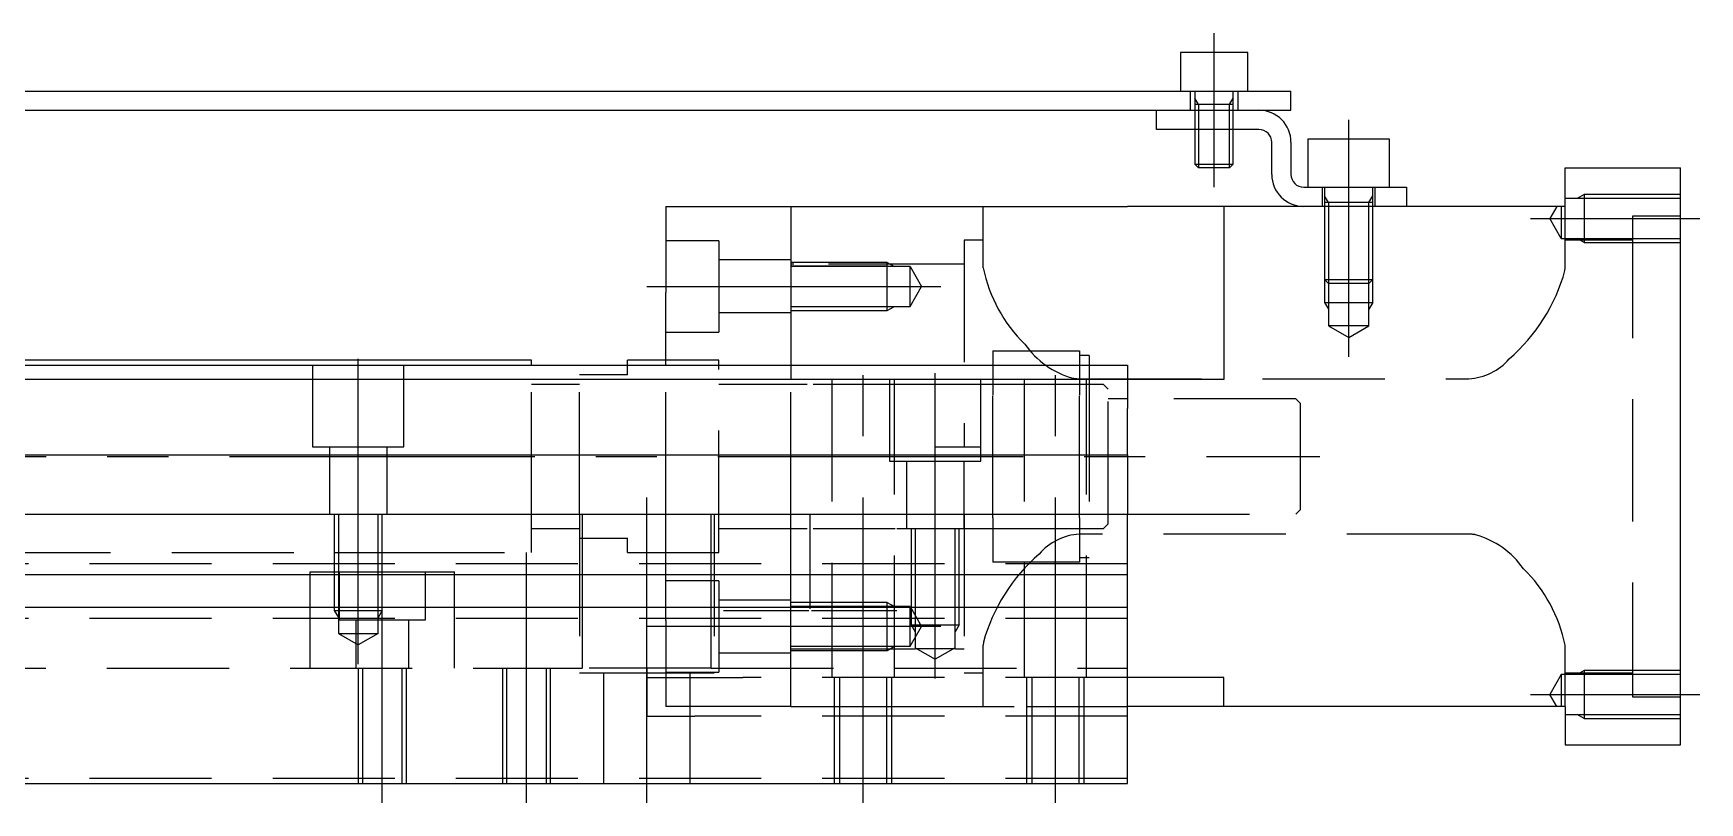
# Model space of a CAD drawing. Extents: x -94 to 676, y -24 to 368.
# Drawn here: x 346.2 to 519.5, y -2 to 78 of the extents above; entities that cross this region are included whole.
import ezdxf

# ---------------------------------------------------------------- set-up
doc = ezdxf.new("R2010")
doc.units = 0
doc.linetypes.add('CENTER', pattern=[50.8, 31.75, -6.35, 6.35, -6.35])
doc.linetypes.add('DASHED', pattern=[19.05, 12.7, -6.35])
doc.layers.get('0').update_dxf_attribs({"linetype": 'CONTINUOUS'})
doc.layers.add('CENTER', color=1, linetype='CENTER')

msp = doc.modelspace()

# ---------------------------------------------------------------- linework, layer by layer
at = {"color": 7, "linetype": 'CONTINUOUS'}
for p, q in [((465.5, 76), (465.5, 72)), ((472.5, 76), (465.5, 76)), ((472.5, 72), (472.5, 76)), ((330, 72), (474, 72)), ((474, 72), (477, 72)), ((477, 70), (477, 72)), ((330, 70), (466, 70)), ((463, 68), (463, 70)), ((466, 70), (473.67, 70)), ((466, 70), (473.67, 70)), ((473.67, 70), (474, 70)), ((474, 70), (477, 70)), ((466, 68), (463, 68)), ((473.67, 68), (466, 68)), ((467, 68), (467, 64.38)), ((471, 64.38), (471, 68)), ((475, 63.33), (475, 66.67)), ((477, 66.67), (477, 63.33)), ((478.75, 67), (478.75, 62)), ((487.25, 67), (478.75, 67)), ((487.25, 62), (487.25, 67)), ((467, 64.38), (471, 64.38)), ((467.38, 64), (467, 64.38)), ((470.62, 64), (471, 64.38)), ((470.62, 64), (467.38, 64)), ((505.5, 64), (517.5, 64)), ((505.5, 60), (505.5, 64)), ((517.5, 4), (517.5, 64)), ((478.33, 62), (486, 62)), ((486, 62), (489, 62)), ((489, 62), (489, 60)), ((412, 60), (412, 51.06)), ((412, 60), (412.4, 60)), ((412.4, 60), (424.6, 60)), ((424.6, 60), (425, 60)), ((425, 60), (460, 60)), ((425, 60), (425, 43.5)), ((470, 60), (460, 60)), ((470, 60), (470, 42)), ((478.33, 60), (470, 60)), ((486, 60), (478.33, 60)), ((489, 60), (486, 60)), ((505.5, 60), (489, 60)), ((412, 43.5), (412, 51.06)), ((398, 44), (330, 44)), ((330, 43.5), (460, 43.5)), ((398, 43.5), (398, 44)), ((412, 44), (408, 44)), ((408, 43.5), (408, 44)), ((460, 43.5), (460, 42.04)), ((330, 42.04), (460, 42.04)), ((460, 42.04), (460, 40.39)), ((470, 42), (460, 42)), ((460, 40.39), (460, 39)), ((460, 34.18), (460, 39)), ((323.5, 34.18), (460, 34.18)), ((460, 34.18), (460, 28)), ((0, 28), (460, 28)), ((460, 21.7), (460, 28)), ((460, 21.7), (0, 21.7)), ((460, 18.3), (460, 21.7)), ((460, 18.3), (0, 18.3)), ((460, 0), (460, 18.3)), ((470, 11), (460, 11)), ((470, 8), (470, 11)), ((470, 8), (460, 8)), ((505.5, 8), (470, 8)), ((505.5, 8), (505.5, 4)), ((505.5, 4), (517.5, 4)), ((0, 0), (460, 0))]:
    msp.add_line(p, q, dxfattribs=at)
at = {"color": 3, "linetype": 'DASHED'}
for p, q in [((466.5, 72), (466.5, 70)), ((467, 72), (467, 70.6)), ((467.38, 70.6), (467, 71.26)), ((470.62, 70.6), (471, 71.26)), ((471, 70.6), (471, 72)), ((471.5, 70), (471.5, 72)), ((471, 70.6), (467, 70.6)), ((471, 70.6), (467, 70.6)), ((467, 70.6), (467, 70.6)), ((467, 70.6), (467, 70)), ((467, 70.6), (467, 70.59)), ((469, 70.6), (467, 70.6)), ((467, 70), (467, 68)), ((467, 70), (467, 68)), ((467.38, 70.6), (467.38, 70)), ((467.38, 70), (467.38, 68)), ((470.62, 70), (470.62, 70.6)), ((470.62, 68), (470.62, 70)), ((471, 70), (471, 70.6)), ((471, 70.6), (471, 70.6)), ((471, 70.59), (471, 70.6)), ((471, 68), (471, 70)), ((471, 68), (471, 70)), ((480.25, 62), (480.25, 60)), ((480.5, 62), (480.5, 60.4)), ((480.9, 60.4), (480.5, 61.09)), ((485.1, 60.4), (485.5, 61.09)), ((485.5, 60.4), (485.5, 62)), ((485.75, 60), (485.75, 62)), ((507.5, 60.82), (505.5, 60.82)), ((507.5, 61.25), (506.75, 60.82)), ((517.5, 61.25), (507.5, 61.25)), ((507.5, 61.25), (507.5, 56.25)), ((517.5, 60.82), (507.5, 60.82)), ((445, 53.63), (445, 60)), ((483, 60.4), (480.5, 60.4)), ((485.5, 60.4), (480.5, 60.4)), ((485.5, 60.4), (480.5, 60.4)), ((480.5, 60.4), (480.5, 60)), ((480.5, 60.4), (480.5, 60.4)), ((480.5, 60.4), (480.5, 60.39)), ((480.5, 60), (480.5, 50)), ((480.9, 60.4), (480.9, 60)), ((480.9, 60), (480.9, 52)), ((485.1, 60), (485.1, 60.4)), ((485.1, 52), (485.1, 60)), ((485.5, 60.4), (485.5, 60.4)), ((485.5, 60), (485.5, 60.4)), ((485.5, 60.39), (485.5, 60.4)), ((485.5, 52.4), (485.5, 60)), ((504.63, 60), (503.91, 58.75)), ((505.1, 60), (505.1, 56.68)), ((505.5, 53.63), (505.5, 60)), ((512.5, 59), (512.5, 9)), ((517.5, 59), (512.5, 59)), ((505.1, 56.68), (503.91, 58.75)), ((417.5, 56.43), (412, 56.43)), ((417.5, 56.43), (417.5, 46.93)), ((443, 56.5), (443, 35)), ((445, 56.5), (443, 56.5)), ((505.1, 56.68), (507.5, 56.68)), ((512.5, 56.5), (505.5, 56.5)), ((507.5, 56.25), (506.75, 56.68)), ((507.5, 56.68), (517.5, 56.68)), ((507.5, 56.25), (517.5, 56.25)), ((425, 54.43), (417.5, 54.43)), ((435, 54.18), (425, 54.18)), ((425.3, 54), (425, 54)), ((435, 53.78), (425, 53.78)), ((435, 53.74), (425, 53.74)), ((441.6, 54), (425.3, 54)), ((435, 54.18), (435.75, 53.74)), ((435, 53.66), (435, 54.18)), ((437.4, 53.74), (435, 53.74)), ((437.4, 49.61), (437.4, 53.74)), ((437.4, 53.74), (438.59, 51.68)), ((443, 54), (441.6, 54)), ((435, 49.18), (435, 53.66)), ((480.5, 52.4), (485.5, 52.4)), ((480.5, 52.4), (480.9, 52)), ((485.1, 52), (480.9, 52)), ((480.9, 52), (480.9, 50)), ((485.1, 52), (485.5, 52.4)), ((485.1, 50), (485.1, 52)), ((485.5, 50), (485.5, 52.4)), ((505.49, 53.32), (505.5, 53.63)), ((437.4, 49.61), (438.59, 51.68)), ((425, 48.93), (417.5, 48.93)), ((425, 49.61), (435, 49.61)), ((425, 49.18), (435, 49.18)), ((435, 49.61), (437.4, 49.61)), ((435, 49.18), (435.75, 49.61)), ((480.5, 50), (480.9, 49.31)), ((480.5, 50), (485.5, 50)), ((480.9, 50), (480.9, 47.57)), ((485.5, 50), (485.1, 49.31)), ((485.1, 47.57), (485.1, 50)), ((412, 46.93), (417.5, 46.93)), ((480.9, 47.57), (483, 46.36)), ((483, 47.57), (480.9, 47.57)), ((483, 46.36), (485.1, 47.57)), ((485.1, 47.57), (483, 47.57)), ((375.25, 43.5), (375.25, 35)), ((384.75, 35), (384.75, 43.5)), ((398, 28), (398, 43.5)), ((408, 42.5), (408, 43.5)), ((417.5, 44), (412, 44)), ((412, 28), (412, 43.5)), ((417.5, 24), (417.5, 44)), ((425, 43.5), (425, 42)), ((446, 45), (446.5, 45)), ((446, 45), (446, 43.5)), ((446, 43.5), (446, 42)), ((446.5, 45), (454.5, 45)), ((454.5, 45), (455, 45)), ((455, 45), (455, 43.5)), ((456, 44.5), (455, 44.5)), ((455, 43.5), (455, 42.08)), ((456, 44.5), (456, 43.5)), ((456, 43.5), (456, 42)), ((403, 28), (403, 42.5)), ((408, 42.5), (403, 42.5)), ((460, 42), (425, 42)), ((425, 28), (425, 42)), ((429.25, 42), (429.25, 11)), ((435.25, 42), (435.25, 33.5)), ((435.75, 11), (435.75, 42)), ((444.75, 33.5), (444.75, 42)), ((446, 42), (446, 40.39)), ((449.25, 42), (449.25, 11)), ((455, 42.08), (495.5, 42.08)), ((455, 42.08), (455, 42)), ((455, 42), (455, 40.39)), ((455.75, 11), (455.75, 42)), ((456, 42), (456, 23.5)), ((403, 41.5), (398, 41.5)), ((425, 41.5), (417.5, 41.5)), ((426.7, 41.5), (425, 41.5)), ((435.85, 41.5), (427.3, 41.5)), ((436, 41.5), (435.85, 41.5)), ((442, 41.5), (436, 41.5)), ((446, 41.5), (442, 41.5)), ((455, 41.5), (446, 41.5)), ((446, 27.61), (446, 40.39)), ((456, 41.5), (455, 41.5)), ((455, 27.61), (455, 40.39)), ((457.5, 41.5), (456, 41.5)), ((458, 41), (457.5, 41.5)), ((458, 27), (458, 41)), ((460, 40), (458, 40)), ((477.5, 40), (460, 40)), ((478, 39.5), (477.5, 40)), ((478, 28.5), (478, 39.5)), ((375.25, 35), (380, 35)), ((377, 35), (377, 28)), ((380, 35), (384.75, 35)), ((383, 28), (383, 35)), ((440, 35), (444.75, 35)), ((440, 35), (443, 35)), ((435.25, 33.5), (440, 33.5)), ((437, 33.5), (437, 26.5)), ((440, 33.5), (444.75, 33.5)), ((443, 26.5), (443, 33.5)), ((377.5, 28), (377.5, 21.7)), ((377.93, 28), (377.93, 18)), ((382.07, 18), (382.07, 28)), ((382.5, 21.7), (382.5, 28)), ((398, 24), (398, 28)), ((403, 28), (403, 11.5)), ((403.29, 28), (403.29, 21.7)), ((412, 21.7), (412, 28)), ((416.71, 21.7), (416.71, 28)), ((417, 28), (417, 11.5)), ((425, 21.7), (425, 28)), ((427, 21.7), (427, 28)), ((443, 28), (443, 11.5)), ((460, 28), (477.5, 28)), ((477.5, 28), (478, 28.5)), ((398, 26.5), (403, 26.5)), ((417.5, 26.5), (425, 26.5)), ((418.15, 26.5), (418.3, 26.5)), ((425, 26.5), (426.7, 26.5)), ((427.3, 26.5), (435.85, 26.5)), ((436, 26.5), (446, 26.5)), ((437.5, 26.5), (437.5, 20.2)), ((437.93, 26.5), (437.93, 16.5)), ((442.07, 16.5), (442.07, 26.5)), ((442.5, 20.2), (442.5, 26.5)), ((446, 27.61), (446, 23)), ((446, 26.5), (457.5, 26.5)), ((455, 27.61), (455, 25.92)), ((457.5, 26.5), (458, 27)), ((403, 25.5), (403.29, 25.5)), ((403.29, 25.5), (408, 25.5)), ((408, 24), (408, 25.5)), ((495.5, 25.92), (455, 25.92)), ((455, 25.92), (455, 23)), ((460, 22.85), (0, 22.85)), ((322.5, 24), (377.5, 24)), ((377.5, 24), (382.5, 24)), ((382.5, 24), (398, 24)), ((408, 24), (412, 24)), ((412, 24), (417.5, 24)), ((446.5, 23), (446, 23)), ((454.5, 23), (446.5, 23)), ((455, 23), (454.5, 23)), ((455, 23.5), (456, 23.5)), ((375, 22), (377.5, 22)), ((375, 21.7), (375, 22)), ((375, 18.3), (375, 21.7)), ((377.5, 22), (382.5, 22)), ((377.5, 21.7), (377.5, 18.3)), ((378, 22), (378, 17)), ((382.5, 22), (390, 22)), ((382.5, 18.3), (382.5, 21.7)), ((387, 17), (387, 22)), ((390, 21.7), (390, 22)), ((390, 18.3), (390, 21.7)), ((403.29, 21.7), (403.29, 18.3)), ((412, 18.3), (412, 21.7)), ((417.5, 21.07), (412, 21.07)), ((416.71, 18.3), (416.71, 21.7)), ((417.5, 21.07), (417.5, 11.57)), ((425, 18.3), (425, 21.7)), ((427, 18.82), (427, 21.7)), ((425, 19.07), (417.5, 19.07)), ((437.5, 20.2), (437.5, 16.8)), ((442.5, 16.8), (442.5, 20.2)), ((375, 12), (375, 18.3)), ((377.5, 18.3), (377.5, 18)), ((377.5, 18), (377.93, 17.25)), ((377.5, 18), (382.5, 18)), ((377.93, 18), (377.93, 15.6)), ((382.07, 15.6), (382.07, 18)), ((382.5, 18), (382.07, 17.25)), ((382.5, 18), (382.5, 18.3)), ((382.5, 18), (382.5, 18.3)), ((390, 12), (390, 18.3)), ((403.29, 18.3), (403.29, 12)), ((412, 16.94), (412, 18.3)), ((416.71, 12), (416.71, 18.3)), ((418, 18), (418.3, 18)), ((418.3, 18), (425, 18)), ((435, 18.82), (425, 18.82)), ((435, 18.39), (425, 18.39)), ((425, 11), (425, 18.3)), ((425, 18), (426.85, 18)), ((427, 18.3), (427, 18.82)), ((427, 18.15), (427, 18.3)), ((427.15, 18), (435, 18)), ((435, 18.3), (435, 18.82)), ((435, 18.82), (435.75, 18.39)), ((437.4, 18.39), (435, 18.39)), ((435, 13.82), (435, 18.3)), ((435, 18), (435.7, 18)), ((435.7, 18), (436, 18)), ((437.4, 14.26), (437.4, 18.39)), ((437.4, 18.39), (438.59, 16.32)), ((460, 17.15), (0, 17.15)), ((377.93, 15.6), (380, 14.41)), ((377.93, 15.6), (382.07, 15.6)), ((378, 17), (387, 17)), ((379.75, 17), (379.75, 12)), ((382.07, 15.6), (380, 14.41)), ((385.25, 12), (385.25, 17)), ((412, 16.94), (412, 12)), ((437.4, 14.26), (438.59, 16.32)), ((437.5, 16.8), (437.5, 16.5)), ((437.5, 16.5), (437.93, 15.75)), ((437.5, 16.5), (442.5, 16.5)), ((437.93, 16.5), (437.93, 14.1)), ((442.07, 14.1), (442.07, 16.5)), ((442.5, 16.5), (442.07, 15.75)), ((442.5, 16.5), (442.5, 16.8)), ((425, 14.26), (435, 14.26)), ((425, 14), (425.3, 14)), ((425.3, 14), (435, 14)), ((435, 14.26), (437.4, 14.26)), ((435, 13.82), (435.75, 14.26)), ((435, 14), (437.9, 14)), ((442.1, 14), (437.9, 14)), ((437.93, 14.1), (440, 12.91)), ((442.07, 14.1), (440, 12.91)), ((442.1, 14), (443, 14)), ((445.01, 14.68), (445, 14.37)), ((445, 8), (445, 14.37)), ((505.5, 8), (505.5, 14.37)), ((417.5, 13.57), (425, 13.57)), ((425, 13.82), (435, 13.82)), ((296.71, 12), (403.29, 12)), ((380, 12), (380, 0)), ((380.43, 12), (380.43, 0)), ((384.57, 0), (384.57, 12)), ((385, 0), (385, 12)), ((395, 12), (395, 0)), ((395.43, 12), (395.43, 0)), ((399.57, 0), (399.57, 12)), ((400, 0), (400, 12)), ((403, 11.5), (410, 11.5)), ((416.71, 12), (403.29, 12)), ((405.5, 11.5), (405.5, 0)), ((410, 12), (410, 11)), ((410, 11.5), (417, 11.5)), ((410, 11), (420, 11)), ((410, 11), (410, 7)), ((412, 12), (412, 8)), ((412, 11.57), (417.5, 11.57)), ((414.5, 0), (414.5, 11.5)), ((416.71, 12), (460, 12)), ((460, 11), (420, 11)), ((425, 8), (425, 11)), ((429.5, 11), (429.5, 0)), ((430.04, 11), (430.04, 0)), ((434.96, 0), (434.96, 11)), ((435.5, 0), (435.5, 11)), ((443, 11.5), (445, 11.5)), ((449.5, 11), (449.5, 0)), ((450.04, 11), (450.04, 0)), ((454.96, 0), (454.96, 11)), ((455.5, 0), (455.5, 11)), ((505.1, 11.32), (503.91, 9.25)), ((505.1, 11.32), (505.1, 8)), ((507.5, 11.32), (505.1, 11.32)), ((505.5, 11.5), (512.5, 11.5)), ((507.5, 11.75), (506.75, 11.32)), ((517.5, 11.75), (507.5, 11.75)), ((507.5, 11.75), (507.5, 6.75)), ((517.5, 11.32), (507.5, 11.32)), ((504.63, 8), (503.91, 9.25)), ((512.5, 9), (517.5, 9)), ((410, 7), (415, 7)), ((412.4, 8), (412, 8)), ((424.6, 8), (412.4, 8)), ((460, 7), (415, 7)), ((425, 8), (424.6, 8)), ((425, 8), (429.5, 8)), ((429.5, 8), (435.5, 8)), ((435.5, 8), (449.5, 8)), ((449.5, 8), (455.5, 8)), ((455.5, 8), (460, 8)), ((505.5, 7.18), (507.5, 7.18)), ((507.5, 6.75), (506.75, 7.18)), ((507.5, 7.18), (517.5, 7.18)), ((507.5, 6.75), (517.5, 6.75)), ((460, 0.5), (6.5, 0.5))]:
    msp.add_line(p, q, dxfattribs=at)
at = {"color": 3, "linetype": 'CONTINUOUS'}
for p, q in [((467.38, 68), (467.38, 64)), ((470.62, 64), (470.62, 68))]:
    msp.add_line(p, q, dxfattribs=at)
at = {"color": 7, "linetype": 'CONTINUOUS'}
for centre, radius, start, end in [((473.67, 66.67), 3.33, 0, 90), ((473.67, 66.67), 1.33, 0, 90), ((478.33, 63.33), 3.33, 180, 270), ((478.33, 63.33), 1.33, 180, 270)]:
    msp.add_arc(centre, radius, start, end, dxfattribs=at)
at = {"color": 3, "linetype": 'DASHED'}
for centre, radius, start, end in [((460.14, 56.7), 15.45, 191.4772, 225.5457), ((487.38, 58.34), 18.79, 310.976, 344.5122), ((456.85, 51.01), 9.23, 215.3237, 254.0105), ((495.13, 48.1), 6.04, 273.4882, 319.1551), ((455, 46.02), 3.94, 259.8162, 269.931), ((455.37, 19.9), 6.04, 93.4882, 139.1551), ((495.5, 21.98), 3.94, 79.8162, 89.931), ((493.65, 16.99), 9.23, 35.3237, 74.0105), ((463.12, 9.66), 18.79, 130.976, 164.5122), ((490.36, 11.3), 15.45, 11.4772, 45.5457)]:
    msp.add_arc(centre, radius, start, end, dxfattribs=at)
at = {"layer": 'CENTER', "color": 1, "linetype": 'CENTER'}
for p, q in [((469, 62), (469, 78)), ((483, 44.36), (483, 69)), ((501.91, 58.75), (519.5, 58.75)), ((410, 51.68), (440.59, 51.68)), ((380, 12.41), (380, 45.5)), ((432.5, -2), (432.5, 44.04)), ((440, 10.91), (440, 44.04)), ((452.5, -2), (452.5, 44)), ((11, 34), (480, 34)), ((410, -2), (410, 30)), ((382.5, -2), (382.5, 24)), ((397.5, -2), (397.5, 24)), ((440.59, 16.32), (410, 16.32)), ((501.91, 9.25), (519.5, 9.25))]:
    msp.add_line(p, q, dxfattribs=at)

doc.saveas('drawing.dxf')
